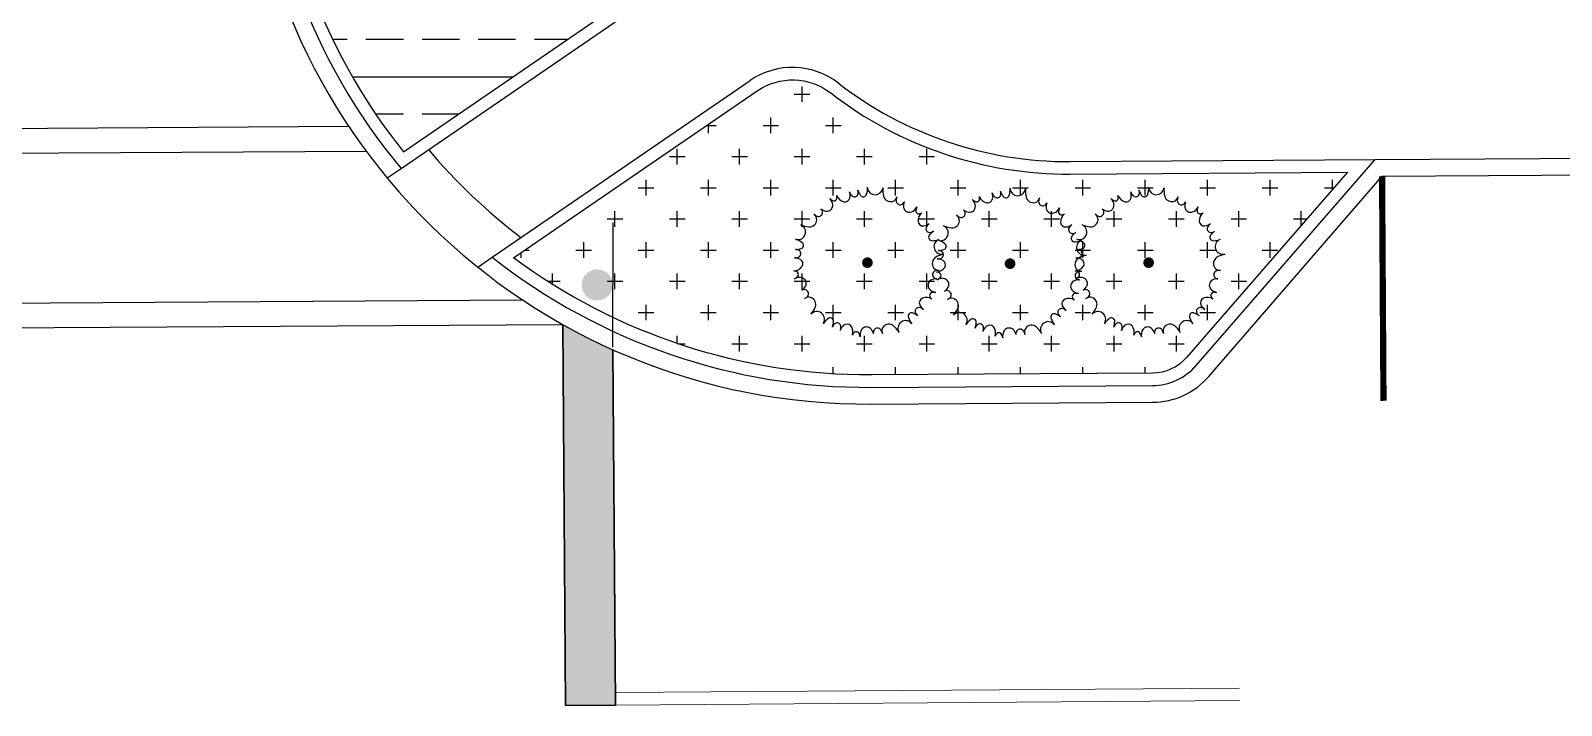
# Model space of a CAD drawing. Header units: feet. Extents: x 919634 to 928945, y 707022 to 708026.
# Drawn here: x 920365.1 to 920426.5, y 707291.2 to 707318.3 of the extents above; entities that cross this region are included whole.
import ezdxf

# ---------------------------------------------------------------- set-up
doc = ezdxf.new("R2010")
doc.units = ezdxf.units.FT
doc.header["$LTSCALE"] = 20
doc.header["$MEASUREMENT"] = 0
for name, color, linetype in [('-u-site-xref', 7, 'Continuous'), ('L-002', 15, 'Continuous'), ('LK-TREE-050M', 2, 'Continuous'), ('LK-TREE-TRNK', 32, 'Continuous'), ('LP-PATT-GRND', 251, 'Continuous'), ('LP-PATT-SHAR', 4, 'Continuous'), ('LP-SHAR-BRDR-CONT', 123, 'Continuous'), ('LP-TREE', 15, 'Continuous'), ('Site Plan$0$SP-PAVERS-BANDS', 251, 'Continuous'), ('Site Plan$0$SP-SIGNAGE', 4, 'Continuous')]:
    doc.layers.add(name, color=color, linetype=linetype)
for name, color, linetype, lineweight in [('Site Plan$0$SP-CURB', 3, 'Continuous', 25), ('Site Plan$0$SP-PARKING-STRIPE', 252, 'Continuous', 25), ('Site Plan$0$SP-PAVEMENT MARKINGS', 252, 'Continuous', 30), ('Site Plan$0$SP-PAVEMENT MARKINGS-YELLOW', 252, 'Continuous', 18), ('Site Plan$0$SP-SIDEWALK', 2, 'Continuous', 25)]:
    doc.layers.add(name, color=color, linetype=linetype, lineweight=lineweight)
doc.layers.get('-u-site-xref').off()

# ---------------------------------------------------------------- blocks, each defined once
blk = doc.blocks.new('Site Plan')
at = {"layer": 'Site Plan$0$SP-PAVEMENT MARKINGS'}
h = blk.add_hatch(color=256, dxfattribs=at)
h.dxf.hatch_style = 1
edge = h.paths.add_edge_path()
edge.add_line((920388.569, 707291.261), (920388.466, 707305.508))
edge.add_arc((920398.683, 707328.325), 25, 240.72598, 245.87726, ccw=False)
edge.add_line((920386.459, 707306.518), (920386.554, 707291.248))
edge.add_line((920386.554, 707291.248), (920388.569, 707291.261))
at = {"layer": 'Site Plan$0$SP-SIGNAGE'}
h = blk.add_hatch(color=256, dxfattribs=at)
edge = h.paths.add_edge_path()
edge.add_arc((920387.835, 707308.103), 0.625, 809.83436, 1169.83436)
at = {"layer": 'Site Plan$0$SP-CURB'}
for p, q in [((920419.002, 707313.124), (920529.555, 707313.816)), ((920379.42, 707312.391), (920379.975, 707312.771)), ((920411.736, 707304.761), (920419.001, 707313.123)), ((920419.284, 707312.456), (920529.281, 707313.144)), ((920412.337, 707304.432), (920419.284, 707312.456)), ((920383.05, 707308.817), (920383.628, 707309.213)), ((920398.836, 707303.996), (920410.083, 707304.066)), ((920398.84, 707303.326), (920410.087, 707303.396))]:
    blk.add_line(p, q, dxfattribs=at)
for radius, start, end in [(25, 180.41451, 270.3592), (24.33, 180.41451, 219.74048), (24.33, 231.77164, 270.3592)]:
    blk.add_arc((920398.683, 707328.325), radius, start, end, dxfattribs=at)
for major_axis in [(2.33, 0.015), (3, 0.019)]:
    blk.add_ellipse((920410.069, 707306.396), major_axis=major_axis, ratio=1, start_param=4.712389, end_param=5.563282, dxfattribs=at)
at = {"layer": 'Site Plan$0$SP-PARKING-STRIPE', "const_width": 0.25}
blk.add_lwpolyline([(920419.34, 707303.456), (920419.284, 707312.456)], dxfattribs=at)
at = {"layer": 'Site Plan$0$SP-PAVEMENT MARKINGS'}
for p, q in [((920386.459, 707306.518, 0), (920386.569, 707291.248, 0)), ((920388.466, 707305.508, 0), (920388.569, 707291.261, 0)), ((920386.569, 707291.248, 0), (920388.569, 707291.261, 0))]:
    blk.add_line(p, q, dxfattribs=at)
at = {"layer": 'Site Plan$0$SP-PAVEMENT MARKINGS-YELLOW'}
for p, q in [((920388.565, 707291.761, 0), (920413.565, 707291.942, 0)), ((920388.569, 707291.261, 0), (920413.568, 707291.442, 0))]:
    blk.add_line(p, q, dxfattribs=at)
at = {"layer": 'Site Plan$0$SP-PAVERS-BANDS'}
for p, q in [((920345.664, 707314.263), (920377.877, 707314.465, 0)), ((920344.977, 707313.259), (920378.576, 707313.469, 0)), ((920338.79, 707307.22), (920384.84, 707307.508)), ((920337.184, 707306.21, 0), (920386.459, 707306.518, 0))]:
    blk.add_line(p, q, dxfattribs=at)
at = {"layer": 'Site Plan$0$SP-SIDEWALK'}
for p, q in [((920379.975, 707312.771), (920391.139, 707320.42)), ((920383.628, 707309.213), (920393.965, 707316.296)), ((920406.785, 707313.046), (920419.001, 707313.123, 0))]:
    blk.add_line(p, q, dxfattribs=at)
for centre, radius, start, end in [((920395.661, 707313.821), 3, 52.21002, 124.41843), ((920406.691, 707328.046), 15, 232.21002, 270.35928), ((920398.683, 707328.325), 23, 220.0492, 232.80995)]:
    blk.add_arc(centre, radius, start, end, dxfattribs=at)
at = {"layer": 'Site Plan$0$SP-SIGNAGE'}
blk.add_line((920388.468, 707310.599), (920388.453, 707305.604), dxfattribs=at)
blk = doc.blocks.new('TREE-SIMP-050')
at = {"layer": 'LK-TREE-050M'}
for points in [[(-0.506, 0.165, 0.92387), (-0.472, 0.268, 0.068201), (-0.415, 0.254, 0.418161), (-0.359, 0.305, 0.237434), (-0.38, 0.344, 0.084258), (-0.357, 0.33, 0.532572), (-0.318, 0.359, 0.225968), (-0.33, 0.382, 0.121249), (-0.292, 0.366, 0.454143), (-0.246, 0.408, 0.210611), (-0.268, 0.456, 0.143881), (-0.238, 0.439, 0.352237), (-0.217, 0.456, 0.123809), (-0.218, 0.478)], [(-0.217, 0.477, 0.231941), (-0.168, 0.432, 0.403646), (-0.125, 0.46, 0.128377), (-0.127, 0.503, 0.200456), (-0.111, 0.476, 0.512109), (-0.068, 0.483, 0.244908), (-0.069, 0.514, 0.019838), (-0.05, 0.478, 0.649211), (-0.006, 0.487, 0.098861), (0, 0.536)], [(0, 0.532, 0.92387), (0.109, 0.532, 0.068201), (0.114, 0.473, 0.418161), (0.179, 0.435, 0.237434), (0.21, 0.468, 0.084258), (0.203, 0.442, 0.532572), (0.243, 0.413, 0.225968), (0.262, 0.433, 0.121249), (0.257, 0.391, 0.454143), (0.312, 0.36, 0.210611), (0.351, 0.396, 0.143881), (0.344, 0.362, 0.352237), (0.367, 0.347, 0.123809), (0.387, 0.355)], [(0.387, 0.354, 0.231941), (0.359, 0.293, 0.403646), (0.399, 0.261, 0.128377), (0.439, 0.276, 0.200456), (0.418, 0.253, 0.512109), (0.439, 0.214, 0.244908), (0.468, 0.224, 0.019838), (0.439, 0.195, 0.649211), (0.461, 0.156, 0.098861), (0.51, 0.166)], [(-0.521, -0.059, 0.231941), (-0.463, -0.026, 0.403646), (-0.476, 0.023, 0.128377), (-0.518, 0.035, 0.200456), (-0.487, 0.041, 0.512109), (-0.481, 0.084, 0.244908), (-0.51, 0.093, 0.019838), (-0.47, 0.1, 0.649211), (-0.465, 0.144, 0.098861), (-0.51, 0.166)], [(0.506, 0.165, 0.92387), (0.54, 0.061, 0.068201), (0.485, 0.038, 0.418161), (0.469, -0.036, 0.237434), (0.51, -0.055, 0.084258), (0.483, -0.057, 0.532572), (0.468, -0.103, 0.225968), (0.492, -0.115, 0.121249), (0.451, -0.124, 0.454143), (0.439, -0.186, 0.210611), (0.485, -0.211, 0.143881), (0.451, -0.215, 0.352237), (0.443, -0.241, 0.123809), (0.457, -0.259)], [(-0.313, -0.431, 0.92387), (-0.401, -0.366, 0.068201), (-0.37, -0.316, 0.418161), (-0.401, -0.247, 0.237434), (-0.445, -0.255, 0.084258), (-0.424, -0.238, 0.532572), (-0.439, -0.192, 0.225968), (-0.466, -0.196, 0.121249), (-0.438, -0.165, 0.454143), (-0.464, -0.108, 0.210611), (-0.517, -0.114, 0.143881), (-0.491, -0.091, 0.352237), (-0.501, -0.065, 0.123809), (-0.522, -0.059)], [(0.456, -0.258, 0.231941), (0.39, -0.251, 0.403646), (0.371, -0.298, 0.128377), (0.398, -0.332, 0.200456), (0.37, -0.319, 0.512109), (0.339, -0.351, 0.244908), (0.358, -0.376, 0.019838), (0.321, -0.357, 0.649211), (0.291, -0.39, 0.098861), (0.315, -0.434)], [(-0.105, -0.514, 0.231941), (-0.118, -0.448, 0.403646), (-0.169, -0.445, 0.128377), (-0.193, -0.481, 0.200456), (-0.189, -0.45, 0.512109), (-0.229, -0.431, 0.244908), (-0.247, -0.457, 0.019838), (-0.24, -0.416, 0.649211), (-0.281, -0.398, 0.098861), (-0.315, -0.434)], [(0.313, -0.431, 0.92387), (0.224, -0.495, 0.068201), (0.186, -0.449, 0.418161), (0.111, -0.457, 0.237434), (0.106, -0.502, 0.084258), (0.095, -0.477, 0.532572), (0.047, -0.477, 0.225968), (0.043, -0.504, 0.121249), (0.021, -0.467, 0.454143), (-0.041, -0.475, 0.210611), (-0.051, -0.527, 0.143881), (-0.065, -0.495, 0.352237), (-0.093, -0.496, 0.123809), (-0.105, -0.514)]]:
    blk.add_lwpolyline(points, format="xyb", dxfattribs=at)
at = {"layer": 'LK-TREE-TRNK', "const_width": 0.0375}
blk.add_lwpolyline([(-0.019, 0, 1), (0.019, 0, 1)], format="xyb", close=True, dxfattribs=at)

msp = doc.modelspace()

# ---------------------------------------------------------------- block references
at = {"layer": '-u-site-xref'}
msp.add_blockref('Site Plan', (0, 0), dxfattribs=at)

# ---------------------------------------------------------------- next in the draw order: hatches: boundary and pattern name
at = {"layer": 'LP-PATT-GRND'}
h = msp.add_hatch(dxfattribs=at)
h.set_pattern_fill('ANSI33', color=256, scale=12, angle=135)
h.set_pattern_definition([(180, (920374.8167, 707313.4433), (-2e-16, -3), []), (180, (920373.3167, 707314.9433), (-2e-16, -3), [1.5, -0.75])])
edge = h.paths.add_edge_path()
edge.add_line((920391.137, 707335.234), (920376.633, 707335.126))
edge.add_arc((920376.647, 707333.296), 1.83, 90.42714, 180.41451)
edge.add_line((920374.817, 707333.283), (920374.854, 707328.153))
edge.add_arc((920398.683, 707328.325), 23.83, 180.41451, 218.64599)
edge.add_line((920380.072, 707313.443), (920390.856, 707320.833))
edge.add_arc((920389.443, 707322.895), 2.5, 304.41843, 376.62684)
edge.add_arc((920406.691, 707328.046), 15.5, 180.42714, 196.62684, ccw=False)
edge.add_line((920391.191, 707327.93), (920391.137, 707335.234))
at = {"layer": 'LP-PATT-SHAR'}
h = msp.add_hatch(dxfattribs=at)
h.set_pattern_fill('CROSS', color=256, scale=5)
h.set_pattern_definition([(0, (920384.48, 707304.4957), (1.25, 1.25), [0.625, -1.875]), (90, (920384.7925, 707304.1832), (-1.25, 1.25), [0.625, -1.875])])
edge = h.paths.add_edge_path()
edge.add_arc((920395.661, 707313.821), 2.5, 52.21002, 124.41843, ccw=False)
edge.add_arc((920406.691, 707328.046), 15.5, 232.21002, 270.35928)
edge.add_line((920406.788, 707312.546), (920417.898, 707312.616))
edge.add_line((920417.898, 707312.616), (920411.452, 707305.199))
edge.add_arc((920410.069, 707306.396), 1.83, 270.3592, 319.12497, ccw=False)
edge.add_line((920410.08, 707304.566), (920398.833, 707304.496))
edge.add_arc((920398.683, 707328.325), 23.83, 233.41439, 270.3592, ccw=False)
edge.add_line((920384.48, 707309.191), (920394.248, 707315.883))

# ---------------------------------------------------------------- next in the draw order: linework, layer by layer
at = {"layer": 'L-002'}
msp.add_lwpolyline([(920391.137, 707335.234), (920376.633, 707335.126, 0.414149), (920374.817, 707333.283), (920374.854, 707328.153, 0.168381), (920380.072, 707313.443), (920390.856, 707320.833, 0.325925), (920391.839, 707323.611, -0.070802), (920391.191, 707327.93)], format="xyb", close=True, dxfattribs=at)
at = {"layer": 'LP-SHAR-BRDR-CONT'}
msp.add_lwpolyline([(920394.248, 707315.883, -0.325925), (920397.193, 707315.797, 0.168012), (920406.788, 707312.546), (920417.898, 707312.616), (920411.452, 707305.199, -0.216051), (920410.08, 707304.566), (920398.833, 707304.496, -0.162613), (920384.48, 707309.191)], format="xyb", close=True, dxfattribs=at)

# ---------------------------------------------------------------- next in the draw order: block references
at = {"layer": 'LP-TREE', "xscale": 5.644272837357521, "yscale": 5.644272837357521, "zscale": 6.584984976917108}
for p in [(920398.663, 707308.994), (920404.378, 707308.953), (920409.931, 707308.994)]:
    msp.add_blockref('TREE-SIMP-050', p, dxfattribs=at)

doc.saveas('drawing.dxf')
